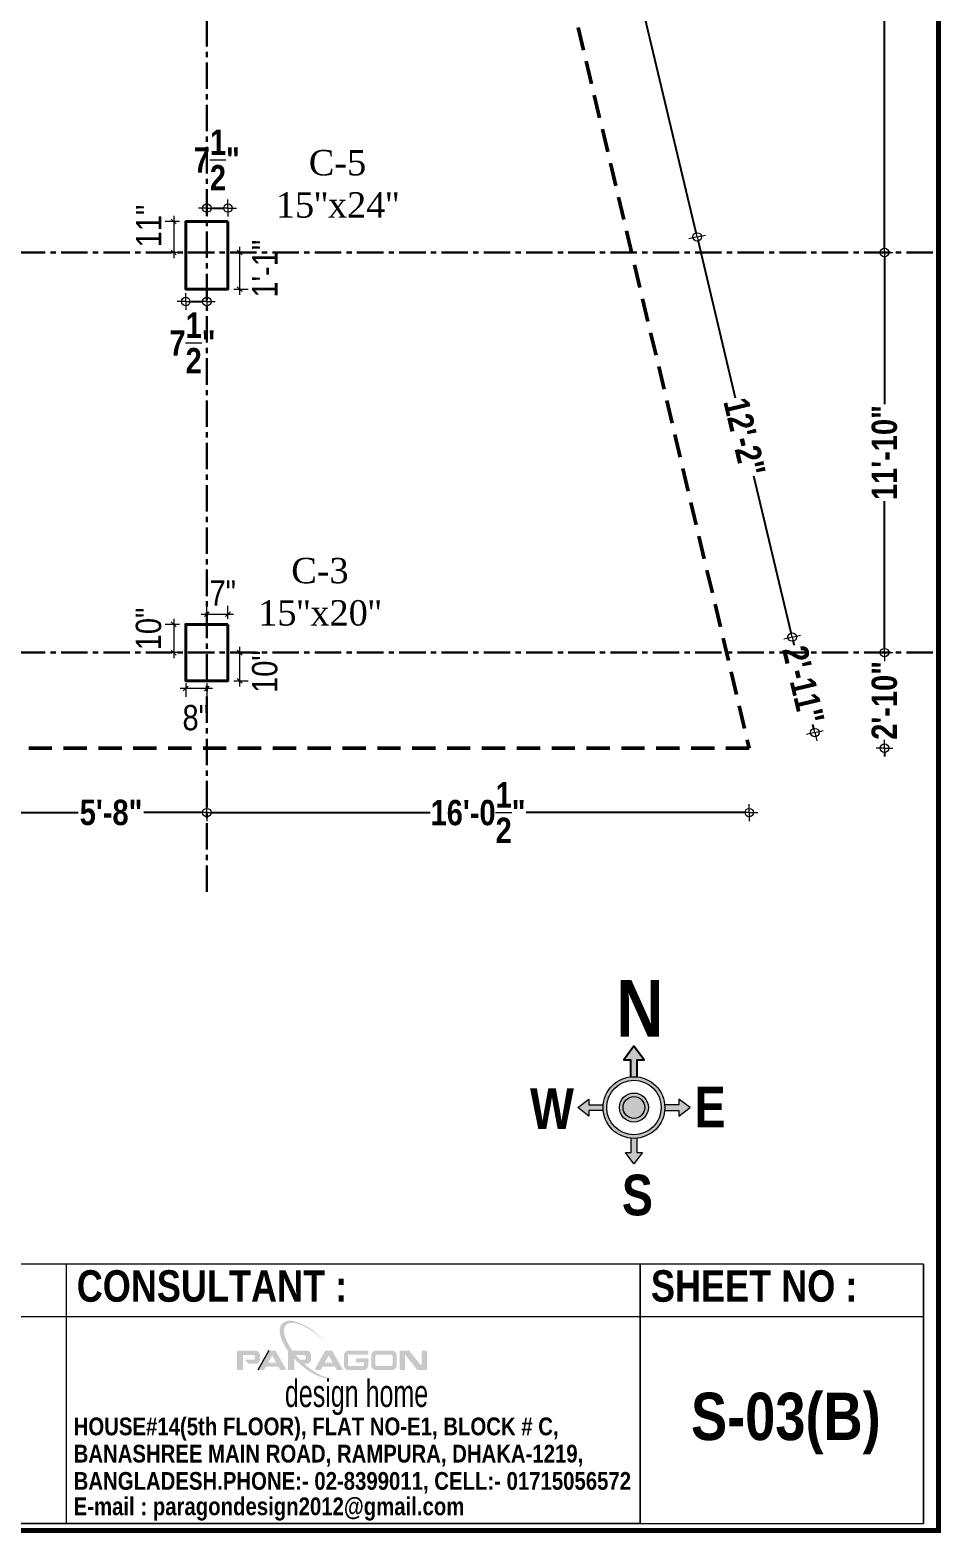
# Model space of a CAD drawing. Header units: inches. Extents: x 64086 to 138972, y -13497 to 16809.
# Drawn here: x 101785 to 102109, y -13481 to -12948 of the extents above; entities that cross this region are included whole.
import ezdxf

# ---------------------------------------------------------------- set-up
doc = ezdxf.new("R2010")
doc.units = ezdxf.units.IN
doc.header["$LTSCALE"] = 0.5
doc.header["$MEASUREMENT"] = 0
doc.header["$PDMODE"] = 2
doc.linetypes.add('CENTER', pattern=[2, 1.25, -0.25, 0.25, -0.25])
doc.linetypes.add('DASHED', pattern=[0.75, 0.5, -0.25])
doc.layers.get('0').update_dxf_attribs({"lineweight": 13})
for name, color, linetype, lineweight in [('A-LINE', 252, 'Continuous', 15), ('A-TAXT', 250, 'Continuous', 25), ('Boundary', 6, 'DASHED', 50), ('BOX', 253, 'Continuous', 15), ('C.L.', 17, 'CENTER', 13), ('Column', 1, 'Continuous', 40), ('DIM', 5, 'Continuous', 13), ('LOGO', 7, 'Continuous', 9), ('TEXT-1', 7, 'Continuous', 13), ('TEXT-IN', 7, 'Continuous', 15), ('TITLE', 7, 'Continuous', 9), ('TXT', 7, 'Continuous', 0)]:
    doc.layers.add(name, color=color, linetype=linetype, lineweight=lineweight)
doc.styles.add('1', font='ARIALN.TTF')
doc.styles.add('SIMPLEX', font='ARIALNB.TTF')
doc.styles.get("Standard").update_dxf_attribs({"font": 'ARIALNB.TTF'})
doc.styles.add('STYLE1', font='ARIALN.TTF', dxfattribs={"width": 0.8})
doc.styles.add('WMF-Times New Roman1', font='times.ttf')
doc.dimstyles.new('Column Dim', dxfattribs={"dimtxt": 9, "dimasz": 1.5, "dimexe": 13.25, "dimexo": 11, "dimgap": 1, "dimtad": 0, "dimdec": 1, "dimzin": 0, "dimdsep": 46, "dimlunit": 4, "dimtxsty": 'Standard', "dimblk": 'DIM', "dimcen": 0, "dimse1": 1, "dimse2": 1, "dimclrd": 5, "dimclre": 5, "dimclrt": 7, "dimadec": 0, "dimazin": 0, "dimtfac": 1, "dimtdec": 1, "dimtofl": 0, "dimtmove": 2, "dimatfit": 3, "dimldrblk": 'DIM', "dimfxl": 1, "dimtolj": 1, "dimtzin": 0, "dimarcsym": 0})
doc.dimstyles.new('DIM-1-2', dxfattribs={"dimtxt": 8, "dimasz": 1.75, "dimexe": 3, "dimexo": 2, "dimgap": 3, "dimtad": 0, "dimdec": 0, "dimzin": 3, "dimdsep": 46, "dimlunit": 4, "dimtxsty": '1', "dimblk": 'OBLIQUE', "dimcen": 1, "dimdle": 2, "dimclrd": 256, "dimclre": 256, "dimclrt": 256, "dimadec": 0, "dimazin": 0, "dimtfac": 0.75, "dimtdec": 0, "dimtmove": 1, "dimatfit": 3, "dimldrblk": 'OBLIQUE', "dimfxl": 1, "dimtolj": 1, "dimtzin": 0, "dimlwd": -1, "dimlwe": -1, "dimarcsym": 0})

# ---------------------------------------------------------------- blocks, each defined once
blk = doc.blocks.new('DIM')
at = {"layer": 'DIM'}
for q in [(-2, 0), (0, 2), (0, -2), (2, 0)]:
    blk.add_line((0, 0), q, dxfattribs=at)
blk.add_circle((0, 0), 1, dxfattribs=at)
blk = doc.blocks.new('*D177')
at = {"layer": 'Defpoints', "color": 0, "ltscale": 15, "transparency": 16777216}
for p in [(102022.09, -13021.25), (101998.82, -13026.77), (102032.52, -13168.77)]:
    blk.add_point(p, dxfattribs=at)
at = {"layer": 'DIM', "color": 5, "lineweight": -2, "ltscale": 15, "transparency": 16777216}
for p, q in [((102022.44, -13022.71), (102035.63, -13078.32)), ((102055.45, -13161.79), (102042.25, -13106.19))]:
    blk.add_line(p, q, dxfattribs=at)
at = {"layer": 'DIM', "color": 5, "lineweight": -2, "ltscale": 15, "transparency": 16777216, "xscale": 1.5, "yscale": 1.5, "zscale": 1.5}
for p, rotation in [((102022.09, -13021.25), 103.3517985176645), ((102055.79, -13163.25), 283.3517985176646)]:
    blk.add_blockref('DIM', p, dxfattribs=dict(at, rotation=rotation))
at = {"layer": 'DIM', "color": 7, "ltscale": 15, "transparency": 16777216, "insert": (102038.94, -13092.25), "char_height": 9, "attachment_point": 5, "rotation": 283.3518}
blk.add_mtext('\\A1;12\'-2"', dxfattribs=at)
blk = doc.blocks.new('*D178')
at = {"layer": 'Defpoints', "color": 0, "ltscale": 15, "transparency": 16777216}
for p in [(101965.75, -12783.88), (101942.48, -12789.41), (101998.82, -13026.77)]:
    blk.add_point(p, dxfattribs=at)
at = {"layer": 'DIM', "color": 5, "lineweight": -2, "ltscale": 15, "transparency": 16777216}
for p, q in [((101966.1, -12785.34), (101990.55, -12888.36)), ((102021.74, -13019.79), (101997.29, -12916.77))]:
    blk.add_line(p, q, dxfattribs=at)
at = {"layer": 'DIM', "color": 5, "lineweight": -2, "ltscale": 15, "transparency": 16777216, "xscale": 1.5, "yscale": 1.5, "zscale": 1.5}
for p, rotation in [((101965.75, -12783.88), 103.3517985176566), ((102022.09, -13021.25), 283.3517985176567)]:
    blk.add_blockref('DIM', p, dxfattribs=dict(at, rotation=rotation))
at = {"layer": 'DIM', "color": 7, "ltscale": 15, "transparency": 16777216, "insert": (101993.92, -12902.57), "char_height": 9, "attachment_point": 5, "rotation": 283.3518}
blk.add_mtext('\\A1;20\'-4"', dxfattribs=at)
blk = doc.blocks.new('*D189')
at = {"layer": 'Defpoints', "color": 0, "ltscale": 15, "transparency": 16777216}
for p in [(101780.05, -13225.54), (101848.05, -13225.54), (101848.05, -13225.54)]:
    blk.add_point(p, dxfattribs=at)
at = {"layer": 'DIM', "color": 5, "lineweight": -2, "ltscale": 15, "transparency": 16777216}
for p, q in [((101781.55, -13225.54), (101802.41, -13225.54)), ((101846.55, -13225.54), (101825.68, -13225.54))]:
    blk.add_line(p, q, dxfattribs=at)
at = {"layer": 'DIM', "color": 5, "lineweight": -2, "ltscale": 15, "transparency": 16777216, "xscale": 1.5, "yscale": 1.5, "zscale": 1.5, "rotation": 180}
blk.add_blockref('DIM', (101780.05, -13225.54), dxfattribs=at)
at = {"layer": 'DIM', "color": 5, "lineweight": -2, "ltscale": 15, "transparency": 16777216, "xscale": 1.5, "yscale": 1.5, "zscale": 1.5}
blk.add_blockref('DIM', (101848.05, -13225.54), dxfattribs=at)
at = {"layer": 'DIM', "color": 7, "ltscale": 15, "transparency": 16777216, "insert": (101814.05, -13225.54), "char_height": 9, "attachment_point": 5}
blk.add_mtext('\\A1;5\'-8"', dxfattribs=at)
blk = doc.blocks.new('*D190')
at = {"layer": 'Defpoints', "color": 0, "ltscale": 15, "transparency": 16777216}
for p in [(102040.57, -13202.68), (101848.05, -13225.54), (102040.57, -13225.54)]:
    blk.add_point(p, dxfattribs=at)
at = {"layer": 'DIM', "color": 5, "lineweight": -2, "ltscale": 15, "transparency": 16777216}
for p, q in [((101849.55, -13225.54), (101927.26, -13225.54)), ((102039.07, -13225.54), (101961.36, -13225.54))]:
    blk.add_line(p, q, dxfattribs=at)
at = {"layer": 'DIM', "color": 5, "lineweight": -2, "ltscale": 15, "transparency": 16777216, "xscale": 1.5, "yscale": 1.5, "zscale": 1.5, "rotation": 180}
blk.add_blockref('DIM', (101848.05, -13225.54), dxfattribs=at)
at = {"layer": 'DIM', "color": 5, "lineweight": -2, "ltscale": 15, "transparency": 16777216, "xscale": 1.5, "yscale": 1.5, "zscale": 1.5}
blk.add_blockref('DIM', (102040.57, -13225.54), dxfattribs=at)
at = {"layer": 'DIM', "color": 7, "ltscale": 15, "transparency": 16777216, "insert": (101944.31, -13225.54), "char_height": 9, "attachment_point": 5}
blk.add_mtext('\\A1;16\'-0{\\H1.000000x;\\S1/2;}"', dxfattribs=at)
blk = doc.blocks.new('*D191')
at = {"layer": 'Defpoints', "color": 0, "ltscale": 15, "transparency": 16777216}
for p in [(102032.52, -13168.77), (102063.84, -13197.16), (102040.57, -13202.68)]:
    blk.add_point(p, dxfattribs=at)
at = {"layer": 'DIM', "color": 5, "lineweight": -2, "ltscale": 15, "transparency": 16777216}
for p, q in [((102056.14, -13164.71), (102056.45, -13166)), ((102063.49, -13195.7), (102063.19, -13194.41))]:
    blk.add_line(p, q, dxfattribs=at)
at = {"layer": 'DIM', "color": 5, "lineweight": -2, "ltscale": 15, "transparency": 16777216, "xscale": 1.5, "yscale": 1.5, "zscale": 1.5}
for p, rotation in [((102055.79, -13163.25), 103.3517985176566), ((102063.84, -13197.16), 283.3517985176567)]:
    blk.add_blockref('DIM', p, dxfattribs=dict(at, rotation=rotation))
at = {"layer": 'DIM', "color": 7, "ltscale": 15, "transparency": 16777216, "insert": (102059.82, -13180.21), "char_height": 9, "attachment_point": 5, "rotation": 283.3518}
blk.add_mtext('\\A1;2\'-11"', dxfattribs=at)
blk = doc.blocks.new('*D192')
at = {"layer": 'Defpoints', "color": 0, "ltscale": 15, "transparency": 16777216}
for p in [(102040.57, -13168.77), (102088.57, -13168.77), (102040.57, -13202.68)]:
    blk.add_point(p, dxfattribs=at)
at = {"layer": 'DIM', "color": 5, "lineweight": -2, "ltscale": 15, "transparency": 16777216}
for p, q in [((102088.57, -13167.27), (102088.57, -13165.77)), ((102088.57, -13204.18), (102088.57, -13205.68))]:
    blk.add_line(p, q, dxfattribs=at)
at = {"layer": 'DIM', "color": 5, "lineweight": -2, "ltscale": 15, "transparency": 16777216, "xscale": 1.5, "yscale": 1.5, "zscale": 1.5}
for p, rotation in [((102088.57, -13168.77), 270), ((102088.57, -13202.68), 90)]:
    blk.add_blockref('DIM', p, dxfattribs=dict(at, rotation=rotation))
at = {"layer": 'DIM', "color": 7, "ltscale": 15, "transparency": 16777216, "insert": (102088.57, -13185.73), "char_height": 9, "attachment_point": 5, "rotation": 90}
blk.add_mtext('\\A1;2\'-10"', dxfattribs=at)
blk = doc.blocks.new('*D193')
at = {"layer": 'Defpoints', "color": 0, "ltscale": 15, "transparency": 16777216}
for p in [(102073.3, -13026.77), (102088.57, -13026.77), (102040.57, -13168.77)]:
    blk.add_point(p, dxfattribs=at)
at = {"layer": 'DIM', "color": 5, "lineweight": -2, "ltscale": 15, "transparency": 16777216}
for p, q in [((102088.57, -13028.27), (102088.57, -13080.59)), ((102088.57, -13167.27), (102088.57, -13114.96))]:
    blk.add_line(p, q, dxfattribs=at)
at = {"layer": 'DIM', "color": 5, "lineweight": -2, "ltscale": 15, "transparency": 16777216, "xscale": 1.5, "yscale": 1.5, "zscale": 1.5}
for p, rotation in [((102088.57, -13026.77), 90), ((102088.57, -13168.77), 270)]:
    blk.add_blockref('DIM', p, dxfattribs=dict(at, rotation=rotation))
at = {"layer": 'DIM', "color": 7, "ltscale": 15, "transparency": 16777216, "insert": (102088.57, -13097.77), "char_height": 9, "attachment_point": 5, "rotation": 90}
blk.add_mtext('\\A1;11\'-10"', dxfattribs=at)
blk = doc.blocks.new('*D194')
at = {"layer": 'Defpoints', "color": 0, "ltscale": 15, "transparency": 16777216}
for p in [(101787.55, -12789.41), (102088.57, -12789.41), (102073.3, -13026.77)]:
    blk.add_point(p, dxfattribs=at)
at = {"layer": 'DIM', "color": 5, "lineweight": -2, "ltscale": 15, "transparency": 16777216}
for p, q in [((102088.57, -12790.91), (102088.57, -12891.04)), ((102088.57, -13025.27), (102088.57, -12925.14))]:
    blk.add_line(p, q, dxfattribs=at)
at = {"layer": 'DIM', "color": 5, "lineweight": -2, "ltscale": 15, "transparency": 16777216, "xscale": 1.5, "yscale": 1.5, "zscale": 1.5}
for p, rotation in [((102088.57, -12789.41), 90), ((102088.57, -13026.77), 270)]:
    blk.add_blockref('DIM', p, dxfattribs=dict(at, rotation=rotation))
at = {"layer": 'DIM', "color": 7, "ltscale": 15, "transparency": 16777216, "insert": (102088.57, -12908.09), "char_height": 9, "attachment_point": 5, "rotation": 90}
blk.add_mtext('\\A1;19\'-9{\\H1.000000x;\\S1/2;}"', dxfattribs=at)
blk = doc.blocks.new('_Oblique')
at = {"color": 0, "linetype": 'ByBlock', "lineweight": -2}
blk.add_line((-0.5, -0.5), (0.5, 0.5), dxfattribs=at)
blk = doc.blocks.new('*D229')
at = {"layer": 'Defpoints', "color": 0, "ltscale": 5, "transparency": 16777216}
for p in [(101840.55, -13015.77), (101836.3, -13026.77), (101840.55, -13026.77)]:
    blk.add_point(p, dxfattribs=at)
at = {"layer": 'TEXT-1', "ltscale": 5, "transparency": 16777216}
for p, q in [((101836.3, -13013.77), (101836.3, -13028.77)), ((101838.3, -13015.77), (101833.3, -13015.77)), ((101838.3, -13026.77), (101833.3, -13026.77))]:
    blk.add_line(p, q, dxfattribs=at)
at = {"layer": 'TEXT-1', "ltscale": 5, "transparency": 16777216, "xscale": 1.75, "yscale": 1.75, "zscale": 1.75}
for p, rotation in [((101836.3, -13015.77), 90), ((101836.3, -13026.77), 270)]:
    blk.add_blockref('_Oblique', p, dxfattribs=dict(at, rotation=rotation))
at = {"layer": 'TEXT-1', "ltscale": 5, "transparency": 16777216, "insert": (101827.39, -13017.37), "char_height": 9, "attachment_point": 5, "rotation": 90, "style": '1'}
blk.add_mtext('\\A1;11"', dxfattribs=at)
blk = doc.blocks.new('*D230')
at = {"layer": 'Defpoints', "color": 0, "ltscale": 5, "transparency": 16777216}
for p in [(101855.55, -13026.77), (101855.55, -13039.77), (101859.67, -13039.77)]:
    blk.add_point(p, dxfattribs=at)
at = {"layer": 'TEXT-1', "ltscale": 5, "transparency": 16777216}
for p, q in [((101859.67, -13024.77), (101859.67, -13041.77)), ((101857.67, -13026.77), (101862.67, -13026.77)), ((101857.67, -13039.77), (101862.67, -13039.77))]:
    blk.add_line(p, q, dxfattribs=at)
at = {"layer": 'TEXT-1', "ltscale": 5, "transparency": 16777216, "xscale": 1.75, "yscale": 1.75, "zscale": 1.75}
for p, rotation in [((101859.67, -13026.77), 90), ((101859.67, -13039.77), 270)]:
    blk.add_blockref('_Oblique', p, dxfattribs=dict(at, rotation=rotation))
at = {"layer": 'TEXT-1', "ltscale": 5, "transparency": 16777216, "insert": (101868.63, -13032.51), "char_height": 9, "attachment_point": 5, "rotation": 90, "style": '1'}
blk.add_mtext('\\A1;1\'-1"', dxfattribs=at)
blk = doc.blocks.new('*D231')
at = {"layer": 'Defpoints', "color": 0, "ltscale": 15, "transparency": 16777216}
for p in [(101855.55, -13010.98), (101848.05, -13015.77), (101855.55, -13015.77)]:
    blk.add_point(p, dxfattribs=at)
at = {"layer": 'TEXT-IN', "color": 5, "lineweight": -2, "ltscale": 15, "transparency": 16777216}
blk.add_line((101849.55, -13010.98), (101854.05, -13010.98), dxfattribs=at)
at = {"layer": 'TEXT-IN', "color": 5, "lineweight": -2, "ltscale": 15, "transparency": 16777216, "xscale": 1.5, "yscale": 1.5, "zscale": 1.5, "rotation": 180}
blk.add_blockref('DIM', (101848.05, -13010.98), dxfattribs=at)
at = {"layer": 'TEXT-IN', "color": 5, "lineweight": -2, "ltscale": 15, "transparency": 16777216, "xscale": 1.5, "yscale": 1.5, "zscale": 1.5}
blk.add_blockref('DIM', (101855.55, -13010.98), dxfattribs=at)
at = {"layer": 'TEXT-IN', "color": 7, "ltscale": 15, "transparency": 16777216, "insert": (101851.56, -12993.91), "char_height": 9, "attachment_point": 5}
blk.add_mtext('\\A1;7{\\H1.000000x;\\S1/2;}"', dxfattribs=at)
blk = doc.blocks.new('*D232')
at = {"layer": 'Defpoints', "color": 0, "ltscale": 15, "transparency": 16777216}
for p in [(101840.55, -13039.77), (101848.05, -13039.77), (101848.05, -13044.16)]:
    blk.add_point(p, dxfattribs=at)
at = {"layer": 'TEXT-IN', "color": 5, "lineweight": -2, "ltscale": 15, "transparency": 16777216}
blk.add_line((101842.05, -13044.16), (101846.55, -13044.16), dxfattribs=at)
at = {"layer": 'TEXT-IN', "color": 5, "lineweight": -2, "ltscale": 15, "transparency": 16777216, "xscale": 1.5, "yscale": 1.5, "zscale": 1.5, "rotation": 180}
blk.add_blockref('DIM', (101840.55, -13044.16), dxfattribs=at)
at = {"layer": 'TEXT-IN', "color": 5, "lineweight": -2, "ltscale": 15, "transparency": 16777216, "xscale": 1.5, "yscale": 1.5, "zscale": 1.5}
blk.add_blockref('DIM', (101848.05, -13044.16), dxfattribs=at)
at = {"layer": 'TEXT-IN', "color": 7, "ltscale": 15, "transparency": 16777216, "insert": (101842.95, -13058.85), "char_height": 9, "attachment_point": 5}
blk.add_mtext('\\A1;7{\\H1.000000x;\\S1/2;}"', dxfattribs=at)
blk = doc.blocks.new('*D233')
at = {"layer": 'Defpoints', "color": 0, "ltscale": 5, "transparency": 16777216}
for p in [(101848.05, -13158.77), (101855.55, -13155.12), (101855.55, -13158.77)]:
    blk.add_point(p, dxfattribs=at)
at = {"layer": 'TEXT-1', "ltscale": 5, "transparency": 16777216}
for p, q in [((101848.05, -13156.77), (101848.05, -13152.12)), ((101855.55, -13156.77), (101855.55, -13152.12)), ((101846.05, -13155.12), (101857.55, -13155.12))]:
    blk.add_line(p, q, dxfattribs=at)
at = {"layer": 'TEXT-1', "ltscale": 5, "transparency": 16777216, "xscale": 1.75, "yscale": 1.75, "zscale": 1.75, "rotation": 180}
blk.add_blockref('_Oblique', (101848.05, -13155.12), dxfattribs=at)
at = {"layer": 'TEXT-1', "ltscale": 5, "transparency": 16777216, "xscale": 1.75, "yscale": 1.75, "zscale": 1.75}
blk.add_blockref('_Oblique', (101855.55, -13155.12), dxfattribs=at)
at = {"layer": 'TEXT-1', "ltscale": 5, "transparency": 16777216, "insert": (101853.68, -13147.6), "char_height": 9, "attachment_point": 5, "style": '1'}
blk.add_mtext('\\A1;7"', dxfattribs=at)
blk = doc.blocks.new('*D234')
at = {"layer": 'Defpoints', "color": 0, "ltscale": 5, "transparency": 16777216}
for p in [(101840.55, -13158.77), (101836.3, -13168.77), (101840.55, -13168.77)]:
    blk.add_point(p, dxfattribs=at)
at = {"layer": 'TEXT-1', "ltscale": 5, "transparency": 16777216}
for p, q in [((101838.3, -13158.77), (101833.3, -13158.77)), ((101836.3, -13156.77), (101836.3, -13170.77)), ((101838.3, -13168.77), (101833.3, -13168.77))]:
    blk.add_line(p, q, dxfattribs=at)
at = {"layer": 'TEXT-1', "ltscale": 5, "transparency": 16777216, "xscale": 1.75, "yscale": 1.75, "zscale": 1.75}
for p, rotation in [((101836.3, -13158.77), 90), ((101836.3, -13168.77), 270)]:
    blk.add_blockref('_Oblique', p, dxfattribs=dict(at, rotation=rotation))
at = {"layer": 'TEXT-1', "ltscale": 5, "transparency": 16777216, "insert": (101827.39, -13160.37), "char_height": 9, "attachment_point": 5, "rotation": 90, "style": '1'}
blk.add_mtext('\\A1;10"', dxfattribs=at)
blk = doc.blocks.new('*D235')
at = {"layer": 'Defpoints', "color": 0, "ltscale": 5, "transparency": 16777216}
for p in [(101855.55, -13168.77), (101855.55, -13178.77), (101859.67, -13178.77)]:
    blk.add_point(p, dxfattribs=at)
at = {"layer": 'TEXT-1', "ltscale": 5, "transparency": 16777216}
for p, q in [((101857.67, -13168.77), (101862.67, -13168.77)), ((101859.67, -13166.77), (101859.67, -13180.77)), ((101857.67, -13178.77), (101862.67, -13178.77))]:
    blk.add_line(p, q, dxfattribs=at)
at = {"layer": 'TEXT-1', "ltscale": 5, "transparency": 16777216, "xscale": 1.75, "yscale": 1.75, "zscale": 1.75}
for p, rotation in [((101859.67, -13168.77), 90), ((101859.67, -13178.77), 270)]:
    blk.add_blockref('_Oblique', p, dxfattribs=dict(at, rotation=rotation))
at = {"layer": 'TEXT-1', "ltscale": 5, "transparency": 16777216, "insert": (101868.63, -13175.51), "char_height": 9, "attachment_point": 5, "rotation": 90, "style": '1'}
blk.add_mtext('\\A1;10"', dxfattribs=at)
blk = doc.blocks.new('*D236')
at = {"layer": 'Defpoints', "color": 0, "ltscale": 5, "transparency": 16777216}
for p in [(101840.55, -13177.64), (101848.05, -13177.64), (101840.55, -13181.5)]:
    blk.add_point(p, dxfattribs=at)
at = {"layer": 'TEXT-1', "ltscale": 5, "transparency": 16777216}
for p, q in [((101840.55, -13179.64), (101840.55, -13184.5)), ((101848.05, -13179.64), (101848.05, -13184.5)), ((101850.05, -13181.5), (101838.55, -13181.5))]:
    blk.add_line(p, q, dxfattribs=at)
at = {"layer": 'TEXT-1', "ltscale": 5, "transparency": 16777216, "xscale": 1.75, "yscale": 1.75, "zscale": 1.75, "rotation": 180}
blk.add_blockref('_Oblique', (101840.55, -13181.5), dxfattribs=at)
at = {"layer": 'TEXT-1', "ltscale": 5, "transparency": 16777216, "xscale": 1.75, "yscale": 1.75, "zscale": 1.75}
blk.add_blockref('_Oblique', (101848.05, -13181.5), dxfattribs=at)
at = {"layer": 'TEXT-1', "ltscale": 5, "transparency": 16777216, "insert": (101844.1, -13191.9), "char_height": 9, "attachment_point": 5, "style": '1'}
blk.add_mtext('\\A1;8"', dxfattribs=at)

msp = doc.modelspace()

# ---------------------------------------------------------------- hatches: boundary and pattern name
at = {"layer": 'A-LINE', "ltscale": 5}
for color, points in [(1, [(101998.43, -13319.32, -0.023014), (101999.64, -13319.27, -0.023014), (102000.85, -13319.32), (102000.85, -13313.26), (102003.26, -13313.26), (101999.64, -13308.47), (101996.01, -13313.26), (101998.43, -13313.26)]), (256, [(101988.73, -13329.21, 0.046053), (101988.73, -13331.23), (101983.68, -13331.23), (101983.68, -13333.24), (101979.69, -13330.22), (101983.68, -13327.2), (101983.68, -13329.21)]), (1, [(101999.64, -13326.35, 1), (101999.64, -13334.09, 1)]), (256, [(102010.55, -13329.21, -0.046053), (102010.55, -13331.23), (102015.6, -13331.23), (102015.6, -13333.24), (102019.59, -13330.22), (102015.6, -13327.2), (102015.6, -13329.21)]), (256, [(101998.63, -13341.13, 0.046053), (102000.65, -13341.13), (102000.65, -13346.18), (102002.66, -13346.18), (101999.64, -13350.17), (101996.62, -13346.18), (101998.63, -13346.18)])]:
    msp.add_hatch(color=color, dxfattribs=at).paths.add_polyline_path(points)
h = msp.add_hatch(color=256, dxfattribs=at)
h.paths.add_polyline_path([(101988.69, -13330.22), (101989.97, -13330.22, -0.414214), (101999.64, -13320.55), (101999.64, -13319.27, 0.414214)])
h.paths.add_polyline_path([(101989.97, -13330.22), (101988.69, -13330.22, 0.414214), (101999.64, -13341.17), (101999.64, -13339.88, -0.414214)])
h.paths.add_polyline_path([(102010.59, -13330.22), (102009.3, -13330.22, -0.414214), (101999.64, -13339.88), (101999.64, -13341.17, 0.414214)])
h.paths.add_polyline_path([(102009.3, -13330.22), (102010.59, -13330.22, 0.414214), (101999.64, -13319.27), (101999.64, -13320.55, -0.414214)])
h = msp.add_hatch(color=256, dxfattribs=at)
h.paths.add_polyline_path([(101995.77, -13330.22), (101994.48, -13330.22, 0.414214), (101999.64, -13335.37), (101999.64, -13334.09, -0.414214)])
h.paths.add_polyline_path([(101999.64, -13334.09), (101999.64, -13335.37, 0.414214), (102004.79, -13330.22), (102003.51, -13330.22, -0.414214)])
h.paths.add_polyline_path([(102003.51, -13330.22), (102004.79, -13330.22, 0.414214), (101999.64, -13325.06), (101999.64, -13326.35, -0.414214)])
h.paths.add_polyline_path([(101999.64, -13326.35), (101999.64, -13325.06, 0.414214), (101994.48, -13330.22), (101995.77, -13330.22, -0.414214)])
at = {"layer": 'LOGO'}
h = msp.add_hatch(color=1, dxfattribs=at)
edge = h.paths.add_edge_path()
edge.add_spline(control_points=[(101878.41, -13416.48), (101878.06, -13415.99), (101877.53, -13415.17), (101876.92, -13414.09), (101876.44, -13413.17), (101876.08, -13412.31), (101875.77, -13411.49), (101875.58, -13410.75), (101875.49, -13409.99), (101875.38, -13409.14), (101875.59, -13408.32), (101875.94, -13407.61), (101876.4, -13407.18), (101876.96, -13406.9), (101877.73, -13406.61), (101878.96, -13406.66), (101880.12, -13406.94), (101881.39, -13407.36), (101882.45, -13407.83), (101883.6, -13408.44), (101884.73, -13409.12), (101885.85, -13409.84), (101886.83, -13410.6), (101887.49, -13411.05), (101888.06, -13411.54), (101888.56, -13411.97), (101889.01, -13412.33), (101889.56, -13412.87), (101889.95, -13413.24), (101890.29, -13413.56)], knot_values=[258.963996, 258.963996, 258.963996, 258.963996, 285.904919, 302.27791, 314.154415, 332.281445, 343.784535, 353.249879, 366.127981, 377.688105, 391.308015, 402.948616, 412.835523, 418.412108, 431.020299, 449.243688, 471.980761, 484.139197, 508.802724, 523.531398, 542.021258, 567.819106, 582.5453, 597.340247, 603.575496, 615.935548, 626.506938, 629.58018, 650.393618, 650.393618, 650.393618, 650.393618], degree=3, periodic=0)
edge.add_spline(control_points=[(101890.29, -13413.56), (101889.91, -13413.15), (101889.13, -13412.29), (101887.98, -13411.19), (101886.81, -13410.24), (101885.81, -13409.37), (101884.68, -13408.65), (101883.74, -13408.02), (101882.79, -13407.52), (101882.05, -13407.12), (101881.2, -13406.74), (101880.36, -13406.41), (101879.33, -13406.15), (101878.39, -13405.92), (101877.46, -13405.87), (101876.59, -13405.97), (101875.78, -13406.17), (101875.09, -13406.62), (101874.59, -13407.09), (101874.19, -13407.85), (101873.89, -13408.72), (101873.95, -13409.61), (101873.97, -13410.37), (101874.13, -13411.14), (101874.37, -13412.06), (101874.79, -13413.03), (101875.27, -13414.02), (101875.91, -13415.23), (101876.48, -13416.08), (101876.85, -13416.6)], knot_values=[281.684012, 281.684012, 281.684012, 281.684012, 306.634723, 333.553989, 352.64665, 373.861229, 392.316075, 412.297434, 424.292997, 439.996154, 450.058038, 465.71094, 480.159241, 497.246644, 508.751394, 521.290761, 536.189363, 545.475673, 557.538704, 566.571136, 583.535546, 597.339579, 606.208439, 617.370477, 632.213241, 648.689269, 664.166597, 681.117412, 709.722412, 709.722412, 709.722412, 709.722412], degree=3, periodic=0)
edge.add_line((101876.85, -13416.6), (101876.85, -13423.43))
edge.add_line((101876.85, -13423.43), (101879.07, -13423.43))
edge.add_line((101879.07, -13423.43), (101879.07, -13419.34))
edge.add_spline(control_points=[(101879.07, -13419.34), (101879.09, -13419.36), (101879.96, -13420.29), (101881.52, -13421.74), (101883.58, -13423.3), (101885.35, -13424.45), (101887.36, -13425.51), (101889.48, -13426.18), (101891.24, -13426.46), (101892, -13426.3), (101892.31, -13426.24)], knot_values=[0, 0, 0, 0, 1.32181, 56.851409, 94.681681, 116.16555, 151.292731, 195.149354, 215.332904, 229.417701, 229.417701, 229.417701, 229.417701], degree=3, periodic=0)
edge.add_spline(control_points=[(101892.31, -13426.24), (101892.2, -13426.21), (101891.9, -13426.15), (101891.32, -13426.13), (101890.51, -13425.98), (101889.75, -13425.68), (101888.82, -13425.38), (101887.7, -13424.82), (101886.23, -13423.92), (101884.45, -13422.76), (101883.29, -13421.76), (101882.67, -13421.2), (101882.65, -13421.18)], knot_values=[0, 0, 0, 0, 4.816734, 13.935564, 25.808706, 41.200712, 50.2385, 69.458596, 96.706877, 127.188599, 163.680662, 164.765735, 164.765735, 164.765735, 164.765735], degree=3, periodic=0)
edge.add_line((101882.65, -13421.18), (101883.55, -13421.18))
edge.add_arc((101883.41, -13419.53), 1.66, 274.7456, 354.1114)
edge.add_line((101885.06, -13419.7), (101885.06, -13418.16))
edge.add_arc((101883.38, -13418.16), 1.68, 0, 90)
edge.add_line((101883.38, -13416.48), (101878.41, -13416.48))
edge = h.paths.add_edge_path(flags=16)
edge.add_line((101879.71, -13418.11), (101882.66, -13418.11))
edge.add_arc((101882.66, -13418.71), 0.606, 0, 90, ccw=False)
edge.add_line((101883.27, -13418.71), (101883.27, -13419.12))
edge.add_arc((101882.66, -13419.12), 0.606, -90, 0, ccw=False)
edge.add_line((101882.66, -13419.73), (101881.16, -13419.73))
edge.add_spline(control_points=[(101881.16, -13419.73), (101880.67, -13419.22), (101880.19, -13418.67), (101879.72, -13418.12), (101879.71, -13418.11)], knot_values=[195.721985, 195.721985, 195.721985, 195.721985, 227.28074, 228.049429, 228.049429, 228.049429, 228.049429], degree=3, periodic=0)
for points in [[(101858.71, -13416.48), (101858.71, -13423.43), (101860.94, -13423.43), (101860.94, -13418.11), (101864.53, -13418.11, -0.414214), (101865.14, -13418.71), (101865.14, -13419.12, -0.414214), (101864.53, -13419.73), (101861.51, -13419.73), (101862.85, -13421.18), (101865.42, -13421.18, 0.36084), (101866.93, -13419.7), (101866.93, -13418.16, 0.414214), (101865.24, -13416.48)], [(101898.42, -13416.48, 0.414214), (101896.73, -13418.16), (101896.73, -13421.75, 0.414214), (101898.42, -13423.43), (101903.77, -13423.43, 0.26436), (101904.93, -13422.78), (101905.19, -13422.33, 0.135064), (101905.38, -13421.64), (101905.38, -13419.21), (101900.99, -13419.21), (101900.99, -13420.63), (101903.89, -13420.63), (101903.89, -13421.95), (101898.21, -13421.95), (101898.21, -13417.96), (101905.38, -13417.96), (101905.38, -13416.48)], [(101924.32, -13421.5), (101923.88, -13421.5), (101919.87, -13416.48), (101916.47, -13416.48), (101916.47, -13423.43), (101918.38, -13423.43), (101918.38, -13417.89), (101922.8, -13423.43), (101926.23, -13423.43), (101926.23, -13416.48), (101924.32, -13416.48)]]:
    msp.add_hatch(color=4, dxfattribs=at).paths.add_polyline_path(points)
h = msp.add_hatch(color=4, dxfattribs=at)
h.paths.add_polyline_path([(101870.01, -13416.48), (101866.13, -13423.43), (101868.31, -13423.43), (101869.04, -13422.14), (101873.44, -13422.14), (101874.16, -13423.43), (101876.32, -13423.43), (101872.44, -13416.48)])
h.paths.add_polyline_path([(101871.24, -13418.2), (101872.69, -13420.81), (101869.78, -13420.81)], flags=16)
h = msp.add_hatch(color=4, dxfattribs=at)
h.paths.add_polyline_path([(101892.52, -13416.48), (101890.09, -13416.48), (101886.21, -13423.43), (101888.39, -13423.43), (101889.11, -13422.14), (101893.51, -13422.14), (101894.24, -13423.43), (101896.4, -13423.43)])
h.paths.add_polyline_path([(101892.77, -13420.81), (101889.86, -13420.81), (101891.31, -13418.2)], flags=16)
h = msp.add_hatch(color=4, dxfattribs=at)
h.paths.add_polyline_path([(101907.85, -13416.48, 0.272776), (101906.43, -13417.9), (101906.43, -13422.01, 0.272776), (101907.85, -13423.43), (101914.02, -13423.43, 0.272776), (101915.44, -13422.01), (101915.44, -13417.9, 0.272776), (101914.02, -13416.48)])
h.paths.add_polyline_path([(101913.35, -13417.96, -0.414214), (101913.96, -13418.56), (101913.96, -13421.35, -0.414214), (101913.35, -13421.95), (101908.52, -13421.95, -0.414214), (101907.91, -13421.35), (101907.91, -13418.56, -0.414214), (101908.52, -13417.96)], flags=16)

# ---------------------------------------------------------------- linework, layer by layer
at = {"layer": 'A-LINE', "ltscale": 5}
for points in [[(101988.73, -13331.23), (101983.68, -13331.23), (101983.68, -13333.24), (101979.69, -13330.22), (101983.68, -13327.2), (101983.68, -13329.21), (101988.73, -13329.21)], [(102010.55, -13331.23), (102015.6, -13331.23), (102015.6, -13333.24), (102019.59, -13330.22), (102015.6, -13327.2), (102015.6, -13329.21), (102010.55, -13329.21)], [(102000.65, -13341.13), (102000.65, -13346.18), (102002.66, -13346.18), (101999.64, -13350.17), (101996.62, -13346.18), (101998.63, -13346.18), (101998.63, -13341.13)]]:
    msp.add_lwpolyline(points, dxfattribs=at)
for radius in [10.95, 9.66, 5.15, 3.87]:
    msp.add_circle((101999.64, -13330.22), radius, dxfattribs=at)
at = {"layer": 'A-TAXT', "color": 1}
msp.add_lwpolyline([(102000.85, -13319.32), (102000.85, -13313.26), (102003.26, -13313.26), (101999.64, -13308.47), (101996.01, -13313.26), (101998.43, -13313.26), (101998.43, -13319.32)], dxfattribs=at)
at = {"layer": 'Boundary', "ltscale": 33}
msp.add_lwpolyline([(101896.98, -12597.69), (102040.57, -13202.68), (100696.57, -13202.77), (100696.98, -12598.77), (101896.98, -12597.69)], dxfattribs=at)
msp.add_lwpolyline([(101896.98, -12597.69), (102040.57, -13202.68), (100696.57, -13202.77), (100696.98, -12598.77), (101896.98, -12597.69)], dxfattribs=at)
at = {"layer": 'BOX', "const_width": 1.78}
msp.add_lwpolyline([(102107.73, -12415.31), (100601.68, -12415.31), (100601.68, -13480.31), (102107.73, -13480.31)], close=True, dxfattribs=at)
at = {"layer": 'C.L.', "lineweight": 30, "ltscale": 15}
for p, q in [((101848.05, -13253.69), (101848.05, -12522.71)), ((102105.72, -13026.77), (100654.39, -13026.77)), ((102105.72, -13168.77), (100654.39, -13168.77))]:
    msp.add_line(p, q, dxfattribs=at)
at = {"layer": 'Column'}
for points in [[(101855.55, -13015.77), (101840.55, -13015.77), (101840.55, -13039.77), (101855.55, -13039.77)], [(101855.55, -13015.77), (101840.55, -13015.77), (101840.55, -13039.77), (101855.55, -13039.77)], [(101855.55, -13015.77), (101840.55, -13015.77), (101840.55, -13039.77), (101855.55, -13039.77)], [(101855.55, -13158.77), (101840.55, -13158.77), (101840.55, -13178.77), (101855.55, -13178.77)], [(101855.55, -13158.77), (101840.55, -13158.77), (101840.55, -13178.77), (101855.55, -13178.77)], [(101855.55, -13158.77), (101840.55, -13158.77), (101840.55, -13178.77), (101855.55, -13178.77)]]:
    msp.add_lwpolyline(points, close=True, dxfattribs=at)
at = {"layer": 'LOGO', "color": 4}
msp.add_lwpolyline([(101870.01, -13416.48), (101866.13, -13423.43)], dxfattribs=at)
at = {"layer": 'TITLE', "lineweight": 13}
for p, q in [((102102.47, -13385.87), (102102.47, -13477.81)), ((102001.91, -13404.55), (101671.28, -13404.55)), ((102001.91, -13404.55), (101798.1, -13404.55)), ((102001.91, -13404.55), (102001.91, -13404.55)), ((102102.47, -13404.55), (102001.91, -13404.55)), ((102001.91, -13477.87), (101671.28, -13477.87))]:
    msp.add_line(p, q, dxfattribs=at)
for points in [[(101671.28, -13477.87), (102001.91, -13477.87), (102001.91, -13385.87), (101671.28, -13385.87)], [(101671.28, -13477.87), (102001.91, -13477.87), (102001.91, -13385.87), (101671.28, -13385.87)], [(101798.1, -13477.87), (102001.91, -13477.87), (102001.91, -13385.87), (101798.1, -13385.87)], [(101798.1, -13477.87), (102001.91, -13477.87), (102001.91, -13385.87), (101798.1, -13385.87)], [(102001.91, -13477.87), (102001.91, -13477.87), (102001.91, -13385.87), (102001.91, -13385.87)], [(102001.91, -13477.87), (102001.91, -13477.87), (102001.91, -13385.87), (102001.91, -13385.87)], [(102001.91, -13477.87), (102102.47, -13477.87), (102102.47, -13385.87), (102001.91, -13385.87)], [(102001.91, -13477.87), (102102.47, -13477.87), (102102.47, -13385.87), (102001.91, -13385.87)]]:
    msp.add_lwpolyline(points, close=True, dxfattribs=at)

# ---------------------------------------------------------------- texts
at = {"layer": 'A-TAXT', "color": 1, "attachment_point": 7}
for s, insert, char_height in [('{\\fSwis721 Cn BT|b1|i0|c0|p34;N}', (101993.42, -13305.06), 20.0992), ('{\\fSwis721 Cn BT|b1|i0|c0|p34;\\C256;W}', (101962.76, -13337.85), 14.4144), ('{\\fSwis721 Cn BT|b1|i0|c0|p34;\\C256;E}', (102021.18, -13337.23), 14.4144), ('{\\fSwis721 Cn BT|b1|i0|c0|p34;\\C256;S}', (101995.38, -13368.68), 14.4144)]:
    msp.add_mtext(s, dxfattribs=dict(at, insert=insert, char_height=char_height))
at = {"layer": 'LOGO', "color": 7, "style": 'STYLE1', "width": 0.8}
msp.add_text('design home', height=9.6929, dxfattribs=at).set_placement((101875.75, -13436.49))
at = {"layer": 'LOGO', "style": 'SIMPLEX'}
for s, height, p in [('S-03(B)', 16.795, (102019.9, -13448.23)), ('HOUSE#14(5th FLOOR), FLAT NO-E1, BLOCK # C, ', 6.3043, (101800.79, -13446.55)), ('BANASHREE MAIN ROAD, RAMPURA, DHAKA-1219,', 6.3043, (101800.78, -13456.21)), ('BANGLADESH.PHONE:- 02-8399011, CELL:- 01715056572', 6.3043, (101800.78, -13465.9)), ('E-mail : paragondesign2012@gmail.com', 6.3043, (101800.78, -13474.91))]:
    msp.add_text(s, height=height, dxfattribs=at).set_placement(p)
at = {"layer": 'LOGO', "char_height": 11.1781, "attachment_point": 1, "style": 'SIMPLEX'}
for s, insert in [('CONSULTANT :', (101801.87, -13387.97)), ('SHEET NO :   ', (102005.68, -13387.97))]:
    msp.add_mtext(s, dxfattribs=dict(at, insert=insert))
at = {"layer": 'TXT', "char_height": 9, "width": 143.8262, "attachment_point": 2, "style": 'WMF-Times New Roman1'}
for s, insert in [("C-5\\P15''x24''", (101894.43, -12990.37)), ("C-3\\P15''x20''", (101888.19, -13135.15))]:
    msp.add_mtext(s, dxfattribs=dict(at, insert=insert))

# ---------------------------------------------------------------- dimensions: what is measured, and where the dimension line sits
at = {"layer": 'DIM', "ltscale": 15}
for base, p1, p2, angle, picture, middle in [((101965.75, -12783.88), (101998.82, -13026.77), (101942.48, -12789.41), 283.3518, '*D178', (101993.92, -12902.57)), ((102088.57, -12789.41), (102073.3, -13026.77), (101787.55, -12789.41), 90, '*D194', (102088.57, -12908.09)), ((102088.57, -13026.77), (102040.57, -13168.77), (102073.3, -13026.77), 90, '*D193', (102088.57, -13097.77)), ((102063.841, -13197.1593), (102032.5241, -13168.7746), (102040.5718, -13202.6821), 283.3518, '*D191', (102059.8171, -13180.2055)), ((102088.57, -13168.77), (102040.57, -13202.68), (102040.57, -13168.77), 90, '*D192', (102088.57, -13185.73))]:
    dim = msp.add_linear_dim(base=base, p1=p1, p2=p2, angle=angle, dimstyle='Column Dim', override={"dimfxl": 4}, dxfattribs=at)
    dim.commit()
    dim.dimension.update_dxf_attribs({"geometry": picture, "text_midpoint": middle})
dim = msp.add_aligned_dim(p1=(102032.52, -13168.77), p2=(101998.82, -13026.77), distance=-23.92, dimstyle='Column Dim', override={"dimfxl": 4}, dxfattribs=at)
dim.commit()
dim.dimension.update_dxf_attribs({"geometry": '*D177', "text_midpoint": (102038.94, -13092.25)})
for base, p1, p2, picture, middle in [((102040.57, -13225.54), (101848.05, -13225.54), (102040.57, -13202.68), '*D190', (101944.31, -13225.54)), ((101848.05, -13225.54), (101780.05, -13225.54), (101848.05, -13225.54), '*D189', (101814.05, -13225.54))]:
    dim = msp.add_linear_dim(base=base, p1=p1, p2=p2, dimstyle='Column Dim', override={"dimfxl": 4}, dxfattribs=at)
    dim.commit()
    dim.dimension.update_dxf_attribs({"geometry": picture, "text_midpoint": middle})
at = {"layer": 'TEXT-1', "ltscale": 5}
for base, p1, p2, picture, middle in [((101836.3, -13026.77), (101840.55, -13015.77), (101840.55, -13026.77), '*D229', (101827.39, -13017.37)), ((101859.67, -13039.77), (101855.55, -13026.77), (101855.55, -13039.77), '*D230', (101868.63, -13032.51)), ((101836.3, -13168.77), (101840.55, -13158.77), (101840.55, -13168.77), '*D234', (101827.39, -13160.37)), ((101859.67, -13178.77), (101855.55, -13168.77), (101855.55, -13178.77), '*D235', (101868.63, -13175.51))]:
    dim = msp.add_linear_dim(base=base, p1=p1, p2=p2, angle=90, dimstyle='DIM-1-2', override={"dimtxt": 9, "dimfxl": 2, "dimfxlon": 1}, dxfattribs=at)
    dim.commit()
    dim.dimension.update_dxf_attribs({"geometry": picture, "text_midpoint": middle, "dimtype": 160})
for base, p1, p2, picture, middle in [((101855.547769, -13155.1189981), (101848.0477691, -13158.7744511), (101855.547769, -13158.7746373), '*D233', (101853.6841063, -13147.5960165)), ((101840.54776903, -13181.49977944), (101848.04776903, -13177.63720836), (101840.54776903, -13177.63720836), '*D236', (101844.10060998, -13191.89937811))]:
    dim = msp.add_linear_dim(base=base, p1=p1, p2=p2, dimstyle='DIM-1-2', override={"dimtxt": 9, "dimfxl": 2, "dimfxlon": 1}, dxfattribs=at)
    dim.commit()
    dim.dimension.update_dxf_attribs({"geometry": picture, "text_midpoint": middle, "dimtype": 160})
at = {"layer": 'TEXT-IN', "ltscale": 15}
for base, p1, p2, picture, middle in [((101855.55, -13010.98), (101848.05, -13015.77), (101855.55, -13015.77), '*D231', (101851.56, -12993.91)), ((101848.05, -13044.16), (101840.55, -13039.77), (101848.05, -13039.77), '*D232', (101842.95, -13058.85))]:
    dim = msp.add_linear_dim(base=base, p1=p1, p2=p2, dimstyle='Column Dim', override={"dimfxl": 4}, dxfattribs=at)
    dim.commit()
    dim.dimension.update_dxf_attribs({"geometry": picture, "text_midpoint": middle, "dimtype": 160})

doc.saveas('drawing.dxf')
